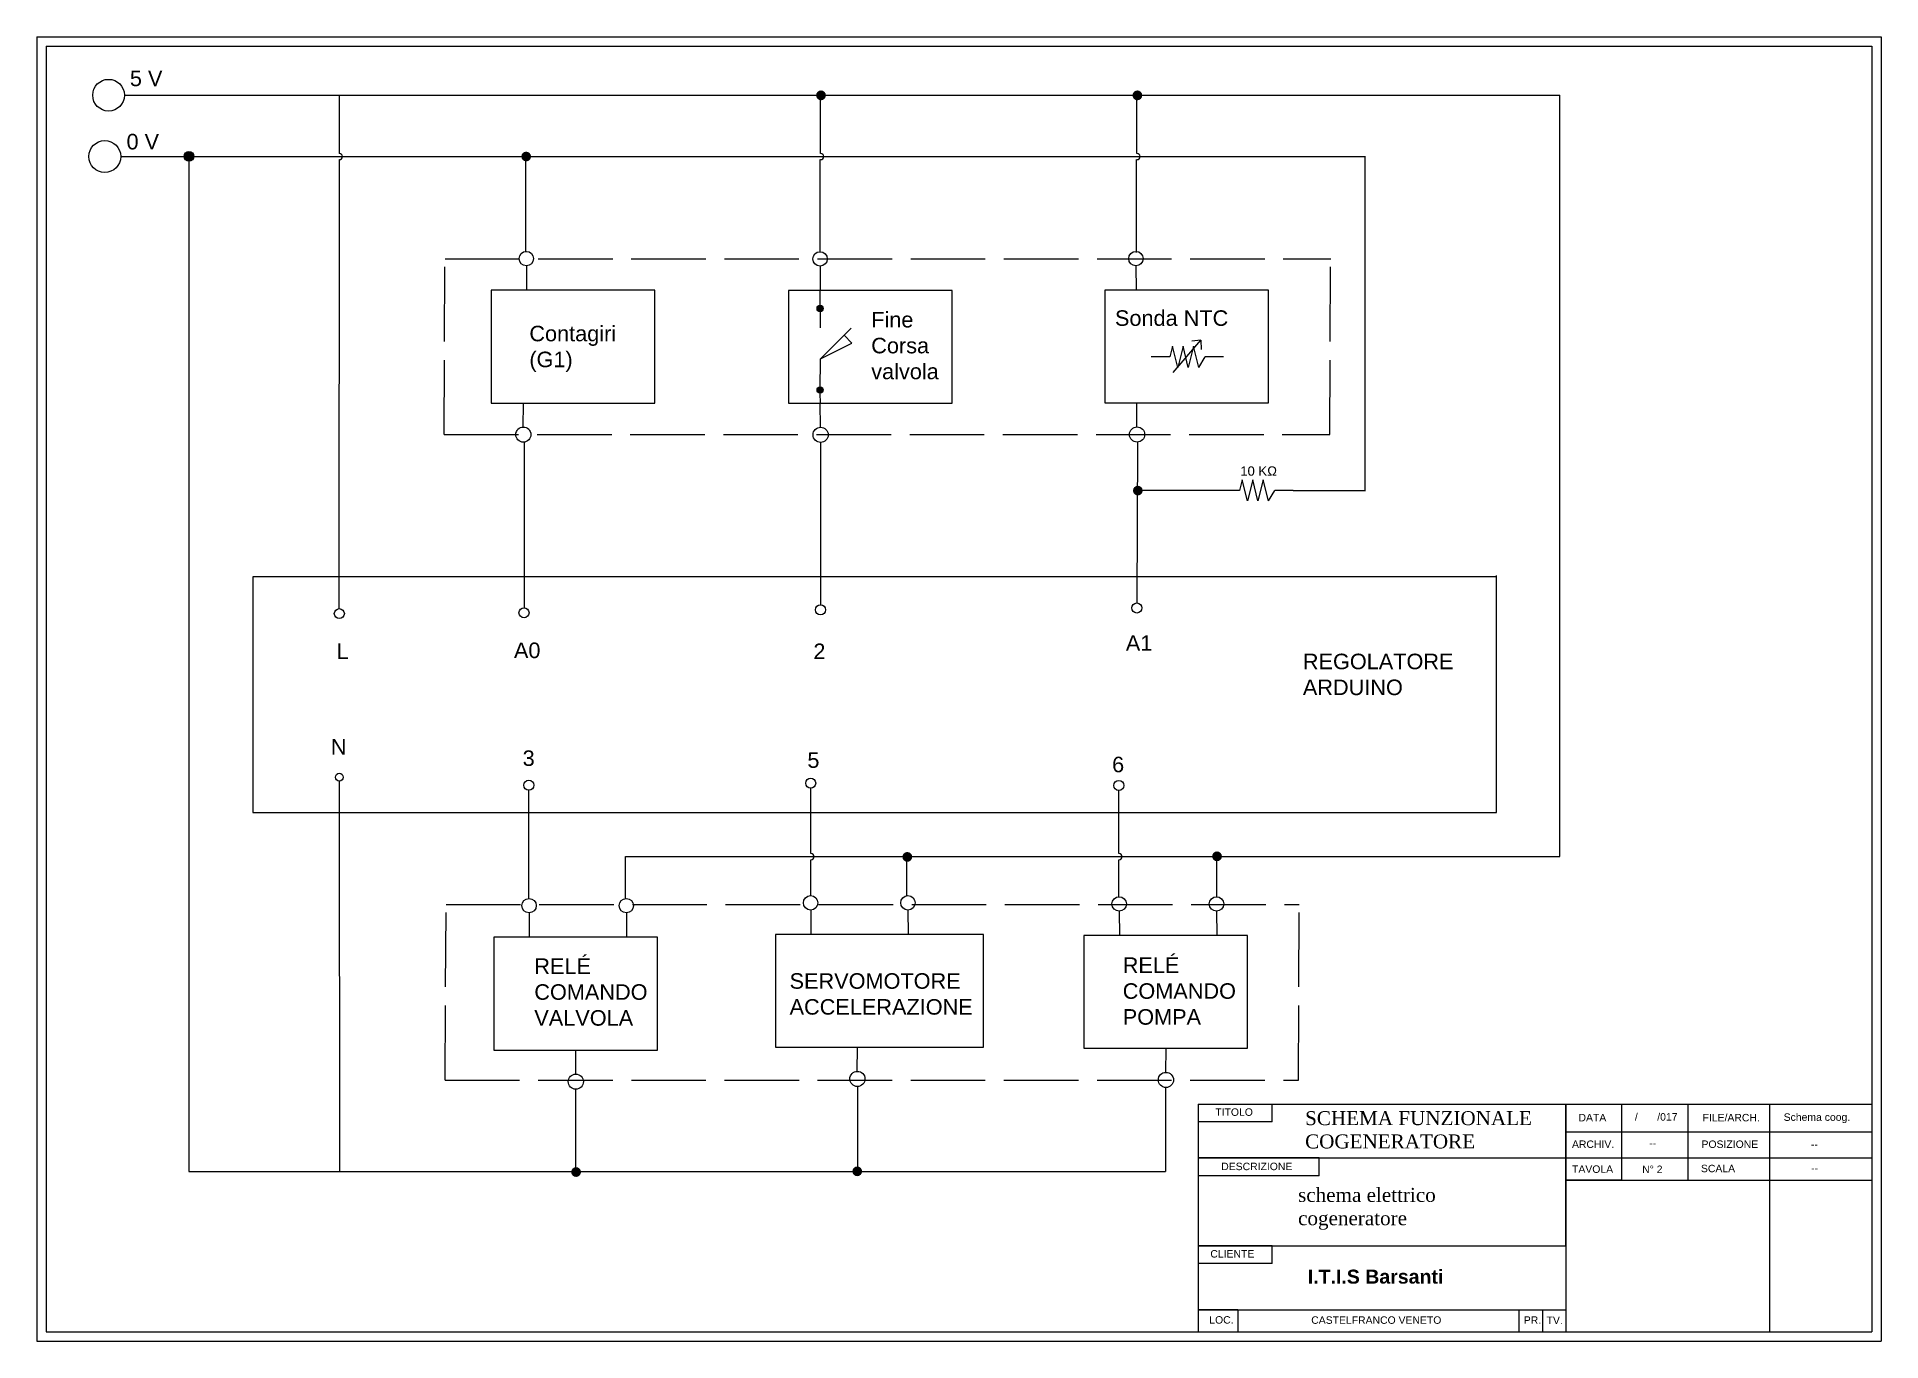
# Model space of a CAD drawing. Header units: millimetres. Extents: x 1707 to 2004, y 2249 to 2459.
import ezdxf

# ---------------------------------------------------------------- set-up
doc = ezdxf.new("R2010")
doc.units = ezdxf.units.MM
doc.linetypes.add('ACAD_ISO02W100', pattern=[15, 12, -3])
doc.layers.add('TESTO', color=7, linetype='Continuous')
doc.layers.add('TUBAZIONI', color=7, linetype='Continuous')
doc.styles.get("Standard").update_dxf_attribs({"font": 'arial.ttf'})

msp = doc.modelspace()

# ---------------------------------------------------------------- hatches: boundary and pattern name
at = {"true_color": 0xffffff}
h = msp.add_hatch(color=7, dxfattribs=at)
h.dxf.hatch_style = 1
h.paths.add_polyline_path([(1832.16, 2449.36), (1833.74, 2449.36, 1)])
h.paths.add_polyline_path([(1833.74, 2449.36), (1832.16, 2449.36, 1)])
h = msp.add_hatch(color=7, dxfattribs=at)
h.dxf.hatch_style = 1
h.paths.add_polyline_path([(1883.11, 2449.36), (1884.69, 2449.36, 1)])
h.paths.add_polyline_path([(1884.69, 2449.36), (1883.11, 2449.36, 1)])
h = msp.add_hatch(color=7, dxfattribs=at)
h.dxf.hatch_style = 1
h.paths.add_polyline_path([(1731.96, 2439.53, 1), (1730.38, 2439.53, 1)])
h = msp.add_hatch(color=7, dxfattribs=at)
h.dxf.hatch_style = 1
h.paths.add_polyline_path([(1784.69, 2439.51), (1786.26, 2439.51, 1)])
h.paths.add_polyline_path([(1786.26, 2439.51), (1784.69, 2439.51, 1)])
h = msp.add_hatch(color=7, dxfattribs=at)
h.dxf.hatch_style = 1
h.paths.add_polyline_path([(1883.19, 2385.72), (1884.76, 2385.72, 1)])
h.paths.add_polyline_path([(1884.76, 2385.72), (1883.19, 2385.72, 1)])
h = msp.add_hatch(color=7, dxfattribs=at)
h.dxf.hatch_style = 1
h.paths.add_polyline_path([(1846.06, 2326.74), (1847.64, 2326.74, 1)])
h.paths.add_polyline_path([(1847.64, 2326.74), (1846.06, 2326.74, 1)])
h = msp.add_hatch(color=7, dxfattribs=at)
h.dxf.hatch_style = 1
h.paths.add_polyline_path([(1895.94, 2326.83), (1897.52, 2326.83, 1)])
h.paths.add_polyline_path([(1897.52, 2326.83), (1895.94, 2326.83, 1)])
h = msp.add_hatch(color=7, dxfattribs=at)
h.dxf.hatch_style = 1
h.paths.add_polyline_path([(1792.72, 2276), (1794.3, 2276, 1)])
h.paths.add_polyline_path([(1794.3, 2276), (1792.72, 2276, 1)])
h = msp.add_hatch(color=7, dxfattribs=at)
h.dxf.hatch_style = 1
h.paths.add_polyline_path([(1838, 2276.11), (1839.57, 2276.11, 1)])
h.paths.add_polyline_path([(1839.57, 2276.11), (1838, 2276.11, 1)])
at = {"layer": 'TESTO', "true_color": 0xffffff}
h = msp.add_hatch(color=7, dxfattribs=at)
h.paths.add_polyline_path([(1832.81, 2415.54, 0.414214), (1832.31, 2415.04, 0.414214), (1832.81, 2414.54)])
h.paths.add_polyline_path([(1833.31, 2415.04, 0.414214), (1832.81, 2415.54), (1832.81, 2414.54, 0.414214)])
h = msp.add_hatch(color=7, dxfattribs=at)
h.paths.add_polyline_path([(1832.81, 2402.42, 0.414214), (1832.31, 2401.92, 0.414214), (1832.81, 2401.42)])
h.paths.add_polyline_path([(1832.81, 2402.42), (1832.81, 2401.42, 0.414214), (1833.31, 2401.92, 0.414214)])

# ---------------------------------------------------------------- linework, layer by layer
for p, q in [((1720.75, 2449.39), (1951.94, 2449.39)), ((1755.39, 2440.01), (1755.39, 2449.39)), ((1832.88, 2440.01), (1832.88, 2449)), ((1883.83, 2440.01), (1883.83, 2449)), ((1951.94, 2326.78), (1951.94, 2449.39)), ((1720.17, 2439.51), (1920.64, 2439.51)), ((1731.17, 2438.74), (1731.14, 2276.07)), ((1755.38, 2366.72), (1755.39, 2439.01)), ((1785.42, 2424.23), (1785.42, 2439.51)), ((1832.83, 2424.08), (1832.83, 2439.01)), ((1883.78, 2424.08), (1883.78, 2439.01)), ((1920.59, 2385.76), (1920.59, 2439.51)), ((1785.51, 2421.91), (1785.54, 2417.99)), ((1832.81, 2421.87), (1832.84, 2417.95)), ((1883.67, 2421.92), (1883.7, 2418)), ((1779.83, 2417.99), (1779.83, 2399.82)), ((1806.19, 2417.99), (1779.83, 2417.99)), ((1806.19, 2399.82), (1806.19, 2417.99)), ((1827.7, 2417.95), (1827.7, 2399.78)), ((1854.06, 2417.95), (1827.7, 2417.95)), ((1832.81, 2415.54), (1832.81, 2417.95)), ((1854.06, 2399.78), (1854.06, 2417.95)), ((1878.66, 2418), (1878.66, 2399.83)), ((1905.02, 2418), (1878.66, 2418)), ((1905.02, 2399.83), (1905.02, 2418)), ((1832.81, 2415.04), (1832.81, 2411.94)), ((1832.86, 2406.94), (1837.94, 2409.45)), ((1837.94, 2409.45), (1836.66, 2410.74)), ((1832.81, 2401.92), (1832.86, 2406.94)), ((1779.83, 2399.82), (1806.19, 2399.82)), ((1785, 2395.96), (1785.03, 2399.82)), ((1827.7, 2399.78), (1854.06, 2399.78)), ((1832.77, 2401.42), (1832.83, 2399.78)), ((1832.87, 2395.92), (1832.83, 2399.78)), ((1878.66, 2399.83), (1905.02, 2399.83)), ((1883.83, 2395.97), (1883.79, 2399.83)), ((1785.12, 2393.52), (1785.12, 2366.85)), ((1832.87, 2393.48), (1832.87, 2367.33)), ((1883.9, 2393.53), (1883.81, 2367.63)), ((1894.69, 2385.76), (1884.44, 2385.76)), ((1909.01, 2385.76), (1920.64, 2385.76)), ((1741.47, 2371.85), (1741.47, 2333.89)), ((1941.73, 2371.85), (1741.47, 2371.85)), ((1941.73, 2333.89), (1941.73, 2372.07)), ((1755.38, 2338.94), (1755.39, 2276.07)), ((1785.9, 2320.05), (1785.9, 2337.47)), ((1831.32, 2327.28), (1831.32, 2337.8)), ((1880.91, 2327.28), (1880.91, 2337.44)), ((1741.47, 2333.89), (1941.73, 2333.89)), ((1801.48, 2320.04), (1801.48, 2326.78)), ((1801.48, 2326.78), (1951.94, 2326.78)), ((1831.32, 2320.5), (1831.32, 2326.28)), ((1846.78, 2320.48), (1846.78, 2326.78)), ((1880.91, 2320.33), (1880.91, 2326.28)), ((1896.72, 2320.33), (1896.72, 2326.78)), ((1785.94, 2317.73), (1785.97, 2313.81)), ((1801.61, 2317.73), (1801.64, 2313.81)), ((1831.29, 2318.18), (1831.32, 2314.26)), ((1846.96, 2318.18), (1846.99, 2314.26)), ((1880.97, 2318.02), (1881.01, 2314.09)), ((1896.65, 2318.02), (1896.68, 2314.09)), ((1780.26, 2313.81), (1780.26, 2295.64)), ((1806.62, 2313.81), (1780.26, 2313.81)), ((1806.62, 2295.64), (1806.62, 2313.81)), ((1825.61, 2314.26), (1825.61, 2296.09)), ((1859.13, 2314.26), (1825.61, 2314.26)), ((1859.13, 2296.09), (1859.13, 2314.26)), ((1875.29, 2314.09), (1875.29, 2295.92)), ((1901.65, 2314.09), (1875.29, 2314.09)), ((1901.65, 2295.92), (1901.65, 2314.09)), ((1825.61, 2296.09), (1859.13, 2296.09)), ((1838.79, 2292.22), (1838.82, 2296.07)), ((1875.29, 2295.92), (1901.65, 2295.92)), ((1888.48, 2292.05), (1888.51, 2295.91)), ((1780.26, 2295.64), (1806.62, 2295.64)), ((1793.45, 2291.77), (1793.48, 2295.63)), ((1793.4, 2289.32), (1793.4, 2276.07)), ((1838.84, 2289.77), (1838.84, 2276.07)), ((1888.43, 2289.61), (1888.43, 2276.07)), ((1731.14, 2276.07), (1888.43, 2276.07))]:
    msp.add_line(p, q)
at = {"linetype": 'ACAD_ISO02W100'}
for p, q in [((1772.24, 2394.74), (1772.4, 2423.03)), ((1772.4, 2423.03), (1915.03, 2423.03)), ((1914.91, 2394.74), (1915.03, 2423.03)), ((1772.24, 2394.74), (1914.91, 2394.74)), ((1772.41, 2290.8), (1772.57, 2319.09)), ((1772.57, 2319.09), (1909.98, 2319.09)), ((1909.83, 2290.8), (1909.98, 2319.09)), ((1772.41, 2290.8), (1909.83, 2290.8))]:
    msp.add_line(p, q, dxfattribs=at)
for centre, radius in [((1718.21, 2449.39), 2.55), ((1717.61, 2439.51), 2.56), ((1731.17, 2439.53), 0.788), ((1785.5, 2423.07), 1.16), ((1832.8, 2423.03), 1.16), ((1883.66, 2423.08), 1.16), ((1785.01, 2394.74), 1.22), ((1832.89, 2394.7), 1.22), ((1883.85, 2394.75), 1.22), ((1832.87, 2366.52), 0.808), ((1883.81, 2366.82), 0.808), ((1755.38, 2365.91), 0.808), ((1785.12, 2366.05), 0.808), ((1755.38, 2339.57), 0.628), ((1785.9, 2338.28), 0.808), ((1831.29, 2338.61), 0.808), ((1880.91, 2338.25), 0.808), ((1785.93, 2318.89), 1.16), ((1801.6, 2318.89), 1.16), ((1831.28, 2319.34), 1.16), ((1846.95, 2319.34), 1.16), ((1880.97, 2319.17), 1.16), ((1896.64, 2319.17), 1.16), ((1793.46, 2290.55), 1.22), ((1838.81, 2290.99), 1.22), ((1888.5, 2290.83), 1.22)]:
    msp.add_circle(centre, radius)
at = {"layer": 'TESTO'}
for p, q in [((1706.67, 2458.77), (2003.67, 2458.77)), ((1706.67, 2458.77), (1706.67, 2248.77)), ((1708.17, 2457.27), (1708.17, 2250.27)), ((1708.17, 2457.27), (2002.17, 2457.27)), ((2002.17, 2457.27), (2002.17, 2250.27)), ((2003.67, 2458.77), (2003.67, 2248.77)), ((1893.7, 2286.95), (2002.17, 2286.95)), ((1893.7, 2286.95), (1893.7, 2250.27)), ((1905.63, 2284.07), (1905.63, 2286.95)), ((1952.89, 2264.14), (1952.89, 2286.95)), ((1952.89, 2286.95), (1952.89, 2250.27)), ((1961.88, 2286.95), (1961.88, 2274.68)), ((1972.54, 2286.95), (1972.54, 2274.68)), ((1985.68, 2286.95), (1985.68, 2250.27)), ((1905.63, 2284.07), (1893.7, 2284.07)), ((1952.89, 2282.46), (2002.17, 2282.46)), ((1913.2, 2278.27), (1893.7, 2278.27)), ((1893.7, 2278.27), (2002.17, 2278.27)), ((1913.2, 2275.39), (1913.2, 2278.27)), ((1913.2, 2275.39), (1893.7, 2275.39)), ((1961.88, 2274.68), (1952.89, 2274.68)), ((1952.89, 2274.68), (2002.17, 2274.68)), ((1905.63, 2264.14), (1893.7, 2264.14)), ((1893.7, 2264.14), (1952.89, 2264.14)), ((1905.63, 2261.26), (1905.63, 2264.14)), ((1905.63, 2261.26), (1893.7, 2261.26)), ((1900.09, 2253.82), (1893.7, 2253.82)), ((1893.7, 2253.82), (1952.89, 2253.82)), ((1900.09, 2253.82), (1900.09, 2250.27)), ((1945.31, 2253.82), (1945.31, 2250.27)), ((1949.15, 2253.82), (1949.15, 2250.27)), ((1706.67, 2248.77), (2003.67, 2248.77)), ((1708.17, 2250.27), (2002.17, 2250.27))]:
    msp.add_line(p, q, dxfattribs=at)
for centre in [(1832.81, 2415.04), (1832.81, 2401.92)]:
    msp.add_circle(centre, 0.5, dxfattribs=at)
at = {"layer": 'TUBAZIONI'}
for p, q in [((1832.81, 2406.89), (1837.81, 2411.89)), ((1889.54, 2408.95), (1889.12, 2407.25)), ((1890.39, 2405.54), (1889.54, 2408.95)), ((1889.69, 2404.76), (1894.14, 2409.93)), ((1891.25, 2408.95), (1890.39, 2405.54)), ((1892.1, 2405.54), (1891.25, 2408.95)), ((1892.95, 2408.95), (1892.1, 2405.54)), ((1894.14, 2409.93), (1892.68, 2409.76)), ((1893.81, 2405.54), (1892.95, 2408.95)), ((1894.14, 2409.93), (1894.19, 2408.46)), ((1889.12, 2407.25), (1886.12, 2407.25)), ((1893.81, 2405.54), (1894.79, 2407.25)), ((1897.79, 2407.25), (1894.79, 2407.25)), ((1900.34, 2385.76), (1894.69, 2385.76)), ((1900.76, 2387.47), (1900.34, 2385.76)), ((1901.62, 2384.05), (1900.76, 2387.47)), ((1902.47, 2387.47), (1901.62, 2384.05)), ((1903.32, 2384.05), (1902.47, 2387.47)), ((1904.18, 2387.47), (1903.32, 2384.05)), ((1905.03, 2384.05), (1904.18, 2387.47)), ((1905.03, 2384.05), (1906.01, 2385.76)), ((1909.01, 2385.76), (1906.01, 2385.76))]:
    msp.add_line(p, q, dxfattribs=at)
for centre in [(1755.39, 2439.51), (1832.88, 2439.51), (1883.83, 2439.51), (1831.32, 2326.78), (1880.91, 2326.78)]:
    msp.add_arc(centre, 0.5, 270, 90, dxfattribs=at)

# ---------------------------------------------------------------- texts
at = {"layer": 'TESTO', "attachment_point": 1}
for s, width, heights, insert, char_height in [('Sonda NTC', 26.4792, [7.32], (1880.29, 2414.75), 2.5), ('10 KΩ', 9.4383, [0], (1900.48, 2389.62), 1.5), ('TITOLO', 7.4067, [0], (1896.45, 2286.25), 1.2), ('{\\fBatang|b0|i0|c0|p18;SCHEMA FUNZIONALE COGENERATORE}', 37.8825, [0], (1910.91, 2285.8), 2.25), ('DATA', 4.5514, [0], (1954.94, 2285.36), 1.2), ('\\pi-3.6,l4.8,t4.8;/^I/017', 15.3795, [0], (1962.82, 2285.48), 1.2), ('FILE/ARCH.', 7.6078, [0], (1974.92, 2285.36), 1.2), ('Schema coog.', 11.5751, [0], (1987.98, 2285.44), 1.2), ('ARCHIV.', 4.6511, [0], (1953.89, 2281.08), 1.2), ('POSIZIONE', 6.6776, [0], (1974.75, 2281.08), 1.2), ('--', 5.8798, [0], (1966.35, 2281.24), 1.2), ('--', 6.6833, [1.07], (1992.38, 2281.07), 1.2), ('DESCRIZIONE', 13.0046, [0], (1897.4, 2277.5), 1.2), ('TAVOLA ', 5.0093, [0], (1953.9, 2277.07), 1.2), ('N%%D 2', 19.7301, [0], (1965.19, 2277.04), 1.2), ('SCALA', 2.3032, [0], (1974.66, 2277.17), 1.2), ('--', 6.6833, [0], (1992.4, 2277.22), 1.2), ('{\\fBookman Old Style|b0|i0|c0|p18;schema elettrico\\Pcogeneratore}', 37.1561, [0], (1909.78, 2273.44), 2.25), ('CLIENTE', 6.9581, [0], (1895.65, 2263.43), 1.2), ('{\\fArial|b1|i0|c0|p34;\\H0.6x;I.T.I.S Barsanti}', 30.8355, [0], (1911.34, 2260.28), 3.75), ('{\\H0.32x;LOC.}', 3.3971, [0], (1895.48, 2252.79), 3.75), ('CASTELFRANCO VENETO', 65.676, [0], (1911.9, 2252.76), 1.2), ('PR.', 1.1973, [0], (1946.13, 2252.76), 1.2), ('TV.', 1.4344, [0], (1949.8, 2252.72), 1.2)]:
    msp.add_mtext_dynamic_manual_height_columns(s, width=width, gutter_width=12.5, heights=heights, dxfattribs=dict(at, insert=insert, char_height=char_height))
at = {"layer": 'TUBAZIONI', "char_height": 2.5, "attachment_point": 1}
for s, insert in [('5 V', (1721.65, 2453.34)), ('0 V', (1721.11, 2443.16)), ('Fine\\PCorsa\\Pvalvola', (1841.04, 2414.49)), ('Contagiri (G1)', (1785.98, 2412.26)), ('A0', (1783.5, 2361.25)), ('A1', (1882.04, 2362.43)), ('L', (1754.94, 2361.12)), ('2', (1831.72, 2361.09)), ('REGOLATORE\\PARDUINO', (1910.55, 2359.46)), ('N', (1754.01, 2345.72)), ('3', (1784.9, 2343.89)), ('5', (1830.76, 2343.58)), ('6', (1879.83, 2342.87)), ('RELÉ\\PCOMANDO VALVOLA', (1786.78, 2310.4)), ('RELÉ\\PCOMANDO POMPA', (1881.54, 2310.56)), ('SERVOMOTORE\\PACCELERAZIONE', (1827.89, 2308.01))]:
    msp.add_mtext_dynamic_manual_height_columns(s, width=7.4048, gutter_width=12.5, heights=[0], dxfattribs=dict(at, insert=insert))

doc.saveas('drawing.dxf')
